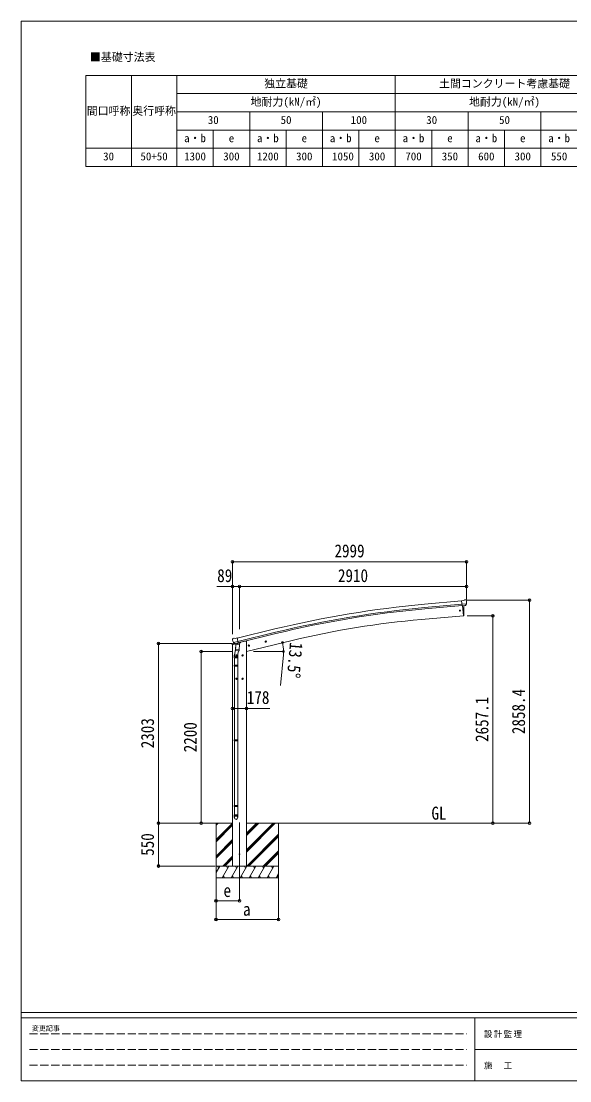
# Model space of a CAD drawing. Units: millimetres at full size, with parts at other scales. Extents: x -9783 to 9892, y -6828 to 6752.
# Drawn here: x -9783 to -2751, y -6828 to 6752 of the extents above; entities that cross this region are included whole.
import ezdxf
from ezdxf.enums import TextEntityAlignment as Align

# ---------------------------------------------------------------- set-up
doc = ezdxf.new("R2010")
doc.units = ezdxf.units.MM
doc.header["$LTSCALE"] = 35
doc.header["$PDMODE"] = 32
doc.header["$PDSIZE"] = 35
doc.linetypes.add('DASHED3', pattern=[4, 3, -1])
for name, color, linetype, lineweight in [('0-0_0', 7, 'Continuous', 9), ('0-1_本体', 4, 'Continuous', 9), ('0-2_部品', 7, 'Continuous', 9), ('0-8_PARTS2', 2, 'Continuous', 9), ('0-A_寸法', 6, 'Continuous', 9), ('1-0_FRAME', 7, 'Continuous', 18), ('F-0_240', 7, 'Continuous', 9)]:
    doc.layers.add(name, color=color, linetype=linetype, lineweight=lineweight)
doc.styles.add('ＭＳ ゴシック', font='')
doc.styles.get('ＭＳ ゴシック').set_extended_font_data('MS Gothic')

msp = doc.modelspace()

# ---------------------------------------------------------------- linework, layer by layer
at = {"layer": '0-0_0', "color": 6}
for p, q in [((-3268.59, -3525.15), (-3268.59, -666.75)), ((-3737.6, -868.05), (-3737.6, -3525.15))]:
    msp.add_line(p, q, dxfattribs=at)
at = {"layer": '0-0_0'}
for p, q in [((-7659.83, -3525.15), (-7074.5, -3525.15)), ((-7285.75, -3736.37), (-7074.5, -3525.13)), ((-7285.75, -3525.15), (-7285.75, -4225.15)), ((-7285.75, -3552.53), (-7258.37, -3525.15)), ((-7285.75, -3538.39), (-7272.51, -3525.15)), ((-6896.5, -3895.91), (-6525.73, -3525.15)), ((-6896.5, -3867.62), (-6554.02, -3525.15)), ((-6896.5, -3881.77), (-6539.88, -3525.15)), ((-6896.5, -3683.78), (-6737.87, -3525.15)), ((-6896.5, -3669.64), (-6752.01, -3525.15)), ((-6896.5, -3655.49), (-6766.15, -3525.15)), ((-6896.5, -3525.15), (-4067.08, -3525.15)), ((-6485.75, -3525.15), (-6485.75, -4225.15)), ((-7285.75, -3750.52), (-7074.5, -3539.27)), ((-7285.75, -3764.66), (-7074.5, -3553.41)), ((-7285.75, -3948.51), (-7074.5, -3737.26)), ((-7285.75, -3962.65), (-7074.5, -3751.4)), ((-7285.75, -3976.79), (-7074.5, -3765.54)), ((-6891.89, -4075.15), (-6485.75, -3669.01)), ((-6877.75, -4075.15), (-6485.75, -3683.15)), ((-6863.6, -4075.15), (-6485.75, -3697.29)), ((-6679.76, -4075.15), (-6485.75, -3881.14)), ((-6665.62, -4075.15), (-6485.75, -3895.28)), ((-6651.47, -4075.15), (-6485.75, -3909.42)), ((-7200.26, -4075.15), (-7074.5, -3949.39)), ((-7186.12, -4075.15), (-7074.5, -3963.53)), ((-7171.97, -4075.15), (-7074.5, -3977.67)), ((-6485.75, -4075.15), (-7285.75, -4075.15)), ((-7285.75, -4158.98), (-7237.35, -4075.15)), ((-7252.35, -4101.13), (-7267.35, -4075.15)), ((-7208.48, -4225.15), (-7121.88, -4075.15)), ((-7193.48, -4199.17), (-7178.48, -4225.15)), ((-7136.88, -4101.13), (-7151.88, -4075.15)), ((-7093.01, -4225.15), (-7006.41, -4075.15)), ((-7078.01, -4199.17), (-7063.01, -4225.15)), ((-7021.41, -4101.13), (-7036.41, -4075.15)), ((-6977.54, -4225.15), (-6890.94, -4075.15)), ((-6962.54, -4199.17), (-6947.54, -4225.15)), ((-6905.94, -4101.13), (-6920.94, -4075.15)), ((-6862.07, -4225.15), (-6775.47, -4075.15)), ((-6847.07, -4199.17), (-6832.07, -4225.15)), ((-6790.47, -4101.13), (-6805.47, -4075.15)), ((-6746.6, -4225.15), (-6660, -4075.15)), ((-6731.6, -4199.17), (-6716.6, -4225.15)), ((-6690, -4075.15), (-6675, -4101.13)), ((-6631.13, -4225.15), (-6544.53, -4075.15)), ((-6616.13, -4199.17), (-6601.13, -4225.15)), ((-6559.53, -4101.13), (-6574.53, -4075.15)), ((-6515.66, -4225.15), (-6485.75, -4173.34)), ((-6500.66, -4199.17), (-6485.66, -4225.15)), ((-7285.75, -4225.15), (-6485.75, -4225.15))]:
    msp.add_line(p, q, dxfattribs=at)
at = {"layer": '0-1_本体'}
for p, q in [((-4615.5, -720.52), (-4138.17, -677.47)), ((-4611.63, -763.51), (-4134.46, -720.47)), ((-4610.12, -780.28), (-4132.94, -737.25)), ((-4125.72, -739.45), (-4114.47, -868.06)), ((-4114.47, -868.06), (-4652.42, -915.12)), ((-7015.03, -1155), (-6532.15, -1037.52)), ((-7004.99, -1196.98), (-6521.91, -1079.68)), ((-7046.53, -1221.88), (-7046.53, -1222.43)), ((-7001.02, -1213.35), (-6517.94, -1096.04)), ((-6972.51, -1207.63), (-6920.5, -1195.15)), ((-6896.5, -1195.15), (-6920.5, -1195.15)), ((-6308.41, -1183.96), (-6896.5, -1325.15)), ((-6896.5, -1195.15), (-6896.5, -4075.15)), ((-7074.5, -4075.15), (-7074.5, -1238.59))]:
    msp.add_line(p, q, dxfattribs=at)
at = {"layer": '0-1_本体', "color": 6}
msp.add_line((-6896.5, -2055.33), (-7074.5, -2055.33), dxfattribs=at)
at = {"layer": '0-1_本体'}
for centre, radius, start, end in [((-3439.45, -13774.55), 13106.9, 95.14794, 103.64794), ((-3439.45, -13774.55), 13063.74, 95.14794, 103.64794), ((-3439.45, -13774.55), 13046.9, 95.14794, 103.64794), ((-3673.82, -12177.77), 11305.08, 94.96591, 103.47643)]:
    msp.add_arc(centre, radius, start, end, dxfattribs=at)
at = {"layer": '0-2_部品'}
for p, q in [((-4111.79, -673.08), (-4138.36, -675.4)), ((-4132.7, -740.07), (-4138.36, -675.4)), ((-4111.79, -673.08), (-4100.07, -666.31)), ((-4085.17, -664.73), (-4098.83, -665.92)), ((-4076.03, -670.48), (-4081.52, -665.88)), ((-4074.97, -672.52), (-4074.85, -673.86)), ((-4075.49, -715.37), (-4134.41, -720.52)), ((-4122.74, -739.19), (-4132.7, -740.07)), ((-4114.67, -865.78), (-4125.72, -739.45)), ((-4089.13, -736.25), (-4096.84, -736.93)), ((-4086.74, -734.85), (-4075.81, -715.92)), ((-4114.43, -868.55), (-4114.67, -865.78)), ((-4111.82, -868.16), (-4114.43, -868.55)), ((-7076.49, -1170.58), (-7076.21, -1171.73)), ((-7072.27, -1162), (-7076.12, -1168.3)), ((-7069.17, -1159.75), (-7055.99, -1156.59)), ((-7062.43, -1210.88), (-7004.93, -1197.08)), ((-7045.58, -1225.79), (-7061.96, -1211.3)), ((-7041.43, -1159.26), (-7054.69, -1156.57)), ((-7041.43, -1159.26), (-7015.5, -1153.04)), ((-7040.51, -1225.89), (-7003.8, -1217.08)), ((-7009.75, -1218.9), (-7010.77, -1233.51)), ((-7003.8, -1217.08), (-7002.27, -1216.71)), ((-7000.72, -1214.61), (-6999.77, -1214.67)), ((-6999.77, -1214.67), (-6986.46, -1229.99)), ((-6995.47, -1219.62), (-6976.34, -1215.02)), ((-6972.51, -1206.42), (-6972.51, -1210.16)), ((-6659, -1201.39), (-6639.56, -1196.72)), ((-6654.45, -1193.61), (-6656.58, -1200.8)), ((-6647.15, -1191.85), (-6654.45, -1193.61)), ((-6646.95, -1208.77), (-6651.62, -1189.33)), ((-6641.98, -1197.3), (-6647.15, -1191.85)), ((-6644.11, -1204.5), (-6641.98, -1197.3)), ((-7077.06, -1239.21), (-7034.04, -1228.88)), ((-7077.06, -1232.31), (-7077.06, -1239.21)), ((-7048.6, -1223.12), (-7074.76, -1229.4)), ((-7033.99, -1275.31), (-7049.9, -1371.49)), ((-7042.87, -1226.36), (-7035.35, -1224.56)), ((-7042.03, -1226.26), (-7040.51, -1225.89)), ((-7038.67, -1226.12), (-7038.72, -1226.86)), ((-7037.96, -1227.9), (-7012.15, -1234.33)), ((-7036.58, -1312.55), (-7035.71, -1300.08)), ((-7036.18, -1313.91), (-7036.19, -1313.91)), ((-7031.05, -1233.24), (-7035.72, -1300.08)), ((-6990.03, -1303.28), (-7035.72, -1300.08)), ((-7034.74, -1314.69), (-6993.04, -1317.6)), ((-6985.36, -1236.44), (-7031.05, -1233.24)), ((-7029.27, -1230.06), (-7029.5, -1233.35)), ((-6998.47, -1317.22), (-7009.2, -1380.81)), ((-6990.04, -1303.27), (-6990.93, -1315.97)), ((-6990.03, -1303.28), (-6985.36, -1236.44)), ((-6986.46, -1229.99), (-6986.9, -1236.33)), ((-6872.94, -1252.75), (-6853.49, -1248.08)), ((-6868.38, -1244.97), (-6870.51, -1252.16)), ((-6861.08, -1243.22), (-6868.38, -1244.97)), ((-6860.88, -1260.14), (-6865.55, -1240.69)), ((-6855.92, -1248.66), (-6861.08, -1243.22)), ((-6858.05, -1255.86), (-6855.92, -1248.66)), ((-7052.05, -1408.65), (-7052.05, -1374.29)), ((-7006.05, -1408.65), (-7052.05, -1408.65)), ((-7050.05, -1408.65), (-7050.05, -1502.65)), ((-7015.5, -1375.39), (-7035.5, -1375.39)), ((-7025.5, -1367.88), (-7032, -1371.64)), ((-7032, -1371.64), (-7032, -1379.14)), ((-7032, -1379.14), (-7025.5, -1382.89)), ((-7025.5, -1385.39), (-7025.5, -1365.39)), ((-7019, -1371.64), (-7025.5, -1367.88)), ((-7008.05, -1408.65), (-7008.05, -1502.65)), ((-7006.05, -1373.99), (-7006.05, -1408.65)), ((-6935.5, -1375.39), (-6955.5, -1375.39)), ((-6945.5, -1367.88), (-6952, -1371.64)), ((-6952, -1371.64), (-6952, -1379.14)), ((-6952, -1379.14), (-6945.5, -1382.89)), ((-6945.5, -1385.39), (-6945.5, -1365.39)), ((-6939, -1371.64), (-6945.5, -1367.88)), ((-7052.05, -1504.65), (-7051.05, -1502.65)), ((-7006.05, -1504.65), (-7052.05, -1504.65)), ((-7006.05, -1512.65), (-7052.05, -1512.65)), ((-7007.05, -1502.65), (-7051.05, -1502.65)), ((-7007.05, -1514.65), (-7051.05, -1514.65)), ((-7050.05, -1514.65), (-7050.05, -2458.83)), ((-7008.05, -1514.65), (-7008.05, -2458.83)), ((-7006.05, -1504.65), (-7007.05, -1502.65)), ((-7006.05, -1512.65), (-7007.05, -1514.65)), ((-7006.05, -1504.65), (-7006.05, -1512.65)), ((-7015.5, -1675.39), (-7035.5, -1675.39)), ((-7025.5, -1667.88), (-7032, -1671.64)), ((-7032, -1671.64), (-7032, -1679.14)), ((-7032, -1679.14), (-7025.5, -1682.89)), ((-7025.5, -1685.39), (-7025.5, -1665.39)), ((-7019, -1671.64), (-7025.5, -1667.88)), ((-6935.5, -1675.39), (-6955.5, -1675.39)), ((-6945.5, -1667.88), (-6952, -1671.64)), ((-6952, -1671.64), (-6952, -1679.14)), ((-6952, -1679.14), (-6945.5, -1682.89)), ((-6945.5, -1685.39), (-6945.5, -1665.39)), ((-6939, -1671.64), (-6945.5, -1667.88)), ((-7052.05, -2460.83), (-7051.05, -2458.83)), ((-7006.05, -2460.83), (-7052.05, -2460.83)), ((-7006.05, -2468.83), (-7052.05, -2468.83)), ((-7007.05, -2458.83), (-7051.05, -2458.83)), ((-7007.05, -2470.83), (-7051.05, -2470.83)), ((-7050.05, -2470.83), (-7050.05, -3299.02)), ((-7008.05, -2470.83), (-7008.05, -3299.02)), ((-7006.05, -2460.83), (-7007.05, -2458.83)), ((-7006.05, -2468.83), (-7007.05, -2470.83)), ((-7006.05, -2460.83), (-7006.05, -2468.83)), ((-7052.05, -3301.02), (-7051.05, -3299.02)), ((-7006.05, -3301.02), (-7052.05, -3301.02)), ((-7006.05, -3309.02), (-7052.05, -3309.02)), ((-7007.05, -3299.02), (-7051.05, -3299.02)), ((-7007.05, -3311.02), (-7051.05, -3311.02)), ((-7050.05, -3311.02), (-7050.05, -3421.02)), ((-7008.05, -3311.02), (-7008.05, -3421.02)), ((-7006.05, -3301.02), (-7007.05, -3299.02)), ((-7006.05, -3309.02), (-7007.05, -3311.02)), ((-7006.05, -3301.02), (-7006.05, -3309.02)), ((-7052.05, -3455.16), (-7052.05, -3421.02)), ((-7006.05, -3421.02), (-7052.05, -3421.02)), ((-7006.05, -3455.16), (-7006.05, -3421.02))]:
    msp.add_line(p, q, dxfattribs=at)
for points in [[(-4122.74, -739.19), (-4122.46, -739.26), (-4097.09, -737.04), (-4096.84, -736.93)], [(-4109.27, -865.33), (-4108.44, -839.7), (-4108.24, -813.21), (-4108.71, -786.72), (-4109.85, -760.25), (-4111.36, -738.29)], [(-4075.42, -714.74), (-4075.71, -715.72), (-4075.81, -715.92)], [(-7062.7, -1210.31), (-7062.12, -1211.15), (-7061.96, -1211.3)], [(-7010.07, -1218.49), (-7010.31, -1218.64), (-7035.07, -1224.58), (-7035.35, -1224.56)], [(-7010.07, -1218.49), (-7000.35, -1216.15), (-7015.5, -1153.04)], [(-6656.58, -1200.8), (-6651.41, -1206.25), (-6644.11, -1204.5)], [(-6870.51, -1252.16), (-6865.35, -1257.61), (-6858.05, -1255.86)], [(-7025.5, -1382.89), (-7019, -1379.14), (-7019, -1371.64)], [(-6945.5, -1382.89), (-6939, -1379.14), (-6939, -1371.64)], [(-7052.05, -1504.65), (-7052.05, -1512.65), (-7051.05, -1514.65)], [(-7025.5, -1682.89), (-7019, -1679.14), (-7019, -1671.64)], [(-6945.5, -1682.89), (-6939, -1679.14), (-6939, -1671.64)], [(-7052.05, -2460.83), (-7052.05, -2468.83), (-7051.05, -2470.83)], [(-7052.05, -3301.02), (-7052.05, -3309.02), (-7051.05, -3311.02)]]:
    msp.add_lwpolyline(points, dxfattribs=at)
for centre, radius in [((-4160.5, -800.91), 6.5), ((-6649.28, -1199.05), 8.5), ((-6649.28, -1199.05), 7.7), ((-6649.28, -1199.05), 6.5), ((-6863.21, -1250.41), 8.5), ((-6863.21, -1250.41), 7.7), ((-6863.21, -1250.41), 6.5), ((-7025.5, -1375.39), 8.5), ((-7025.5, -1375.39), 7.7), ((-7025.5, -1375.39), 6.5), ((-6945.5, -1375.39), 8.5), ((-6945.5, -1375.39), 7.7), ((-6945.5, -1375.39), 6.5), ((-7025.5, -1675.39), 8.5), ((-7025.5, -1675.39), 7.7), ((-7025.5, -1675.39), 6.5), ((-6945.5, -1675.39), 8.5), ((-6945.5, -1675.39), 7.7), ((-6945.5, -1675.39), 6.5)]:
    msp.add_circle(centre, radius, dxfattribs=at)
at = {"layer": '0-2_部品', "color": 4}
msp.add_circle((-6985.5, -3925.15), 4.5, dxfattribs=at)
at = {"layer": '0-2_部品'}
for centre, radius, start, end in [((-4098.57, -668.91), 3, 95, 120), ((-4084.73, -669.71), 5, 50.00648, 94.99352), ((-4276.48, -691.5), 202.4, 353.4085, 5), ((-4112.26, -865.2), 3, 278.50322, 357.46219), ((-6879.41, -1124.48), 202.4, 193.5, 205.09125), ((-7068, -1164.61), 5, 103.5, 148.5), ((-7055.29, -1159.51), 3, 78.5, 103.5), ((-7009.15, -1218.98), 0.604, 100.59842, 172.20595), ((-7002.39, -1216.22), 0.5, 283.5, 318.76246), ((-6977.51, -1210.16), 5, 283.5, 0), ((-7074.06, -1232.31), 3, 103.5, 180), ((-7042.15, -1225.77), 0.5, 248.23754, 283.5), ((-7039.17, -1226.08), 0.5, 356, 103.5), ((-7037.72, -1226.93), 1, 176, 256), ((-7034.64, -1312.72), 1.95, 175.04017, 217.47766), ((-7034.6, -1312.69), 2, 217.40962, 266), ((-7011.8, -1233.36), 1.03, 250.03897, 351.96569), ((-6992.9, -1315.61), 2, 266, 349.46843), ((-7022.05, -1374.29), 30, 177.45142, 180)]:
    msp.add_arc(centre, radius, start, end, dxfattribs=at)
for centre, major_axis, ratio, start_param, end_param in [((-4070.64, -668.48), (-15.35, 3.44), 0.101033, 5.97514262, 5.97537366), ((-4077.96, -672.78), (2.71, -1.31), 0.997474, 0.53665673, 1.32256522), ((-4089.4, -733.26), (1.62, -2.54), 0.997631, 5.80419048, 5.89294842), ((-4089.47, -733.15), (-3.5, 2.17), 0.650902, 2.11455212, 2.18736272), ((-4089.34, -733.35), (1.62, -2.54), 0.997631, 5.96575902, 6.76218013), ((-7073.57, -1169.86), (-1.57, -2.57), 0.99628, 4.71238898, 5.49965061), ((-7043.59, -1223.54), (-0.73, -2.92), 0.997631, 5.80419048, 6.60061159), ((-7043.54, -1223.31), (2.63, 3.16), 0.650902, 4.09582259, 4.16863319), ((-7043.57, -1223.44), (-0.73, -2.92), 0.997631, 0.39023689, 0.47899483), ((-7029.05, -1373.99), (23, 0), 0.996195, 2.55602575, 6.56630284), ((-7029.05, -1373.99), (21, 0), 0.996195, 2.93491471, 5.95123941), ((-7029.05, -3453.42), (-23, 0), 0.996195, 3.14159265, 6.28318531), ((-7029.05, -3455.16), (-23, 0), 0.996195, 3.14159265, 6.28318531), ((-7029.05, -3455.16), (0, -23.43), 0.981806, 4.71238898, 7.85398163)]:
    msp.add_ellipse(centre, major_axis=major_axis, ratio=ratio, start_param=start_param, end_param=end_param, dxfattribs=at)
msp.add_ellipse((-7029.05, -3455.16), major_axis=(21, 0), ratio=0.996195, dxfattribs=at)
at = {"layer": '0-8_PARTS2'}
msp.add_line((-6985.5, -3515.94), (-6985.5, -4275.15), dxfattribs=at)
at = {"layer": '0-A_寸法'}
for p, q in [((-7074.5, -176.79), (-4075.5, -176.79)), ((-7074.5, -493.41), (-7074.5, -1105.63)), ((-7074.5, -493.41), (-6985.5, -493.41)), ((-6985.5, -493.41), (-6985.5, -1041.26)), ((-6985.5, -493.41), (-4075.5, -493.41)), ((-3268.59, -666.75), (-4066.43, -666.75)), ((-3737.6, -868.05), (-4066.43, -868.05)), ((-8024.07, -3525.15), (-8024.07, -1222.15)), ((-8024.07, -1222.15), (-7078.99, -1222.15)), ((-7476.1, -3525.15), (-7476.1, -1325.15)), ((-7476.1, -1325.15), (-7078.99, -1325.15)), ((-6807, -1325.15), (-6420.14, -1325.15)), ((-6423, -1367.61), (-6457.36, -1760.11)), ((-6896.5, -2055.33), (-6596.5, -2055.33)), ((-8024.07, -3525.15), (-7295.96, -3525.15)), ((-8024.07, -4075.15), (-8024.07, -3525.15)), ((-3737.6, -3525.15), (-4066.43, -3525.15)), ((-3268.59, -3525.15), (-3737.6, -3525.15)), ((-8024.07, -4075.15), (-7295.96, -4075.15)), ((-7285.75, -4761.51), (-7285.75, -4232.57)), ((-7285.75, -4521.53), (-7285.75, -4232.57)), ((-6985.5, -4521.53), (-6985.5, -4232.57)), ((-6485.75, -4761.51), (-6485.75, -4232.57)), ((-6985.5, -4521.53), (-7285.75, -4521.53)), ((-7285.75, -4761.51), (-6485.75, -4761.51))]:
    msp.add_line(p, q, dxfattribs=at)
for points in [[(-7074.5, -176.79), (-7074.5, -493.41), (-7274.5, -493.41)], [(-4075.5, -176.79), (-4075.5, -493.41), (-4075.5, -660.97)]]:
    msp.add_lwpolyline(points, dxfattribs=at)
for centre in [(-6434.6, -1211.49), (-6421.14, -1325.15)]:
    msp.add_circle(centre, 10.62, dxfattribs=at)
for start, end in [(0, 13.5), (354.99678, 0)]:
    msp.add_arc((-6908, -1325.15), 486.86, start, end, dxfattribs=at)
for p in [(-7074.5, -176.79), (-4075.5, -176.79), (-7074.5, -493.41), (-6985.5, -493.41), (-4075.5, -493.41), (-3268.59, -666.75), (-3737.6, -868.05), (-8024.07, -1222.15), (-7476.1, -1325.15), (-7074.5, -2055.33), (-6896.5, -2055.33), (-8024.07, -3525.15), (-7476.1, -3525.15), (-3737.6, -3525.15), (-3268.59, -3525.15), (-8024.07, -4075.15), (-7285.75, -4521.53), (-6985.5, -4521.53), (-7285.75, -4761.51), (-6485.75, -4761.51)]:
    msp.add_point(p, dxfattribs=at)
at = {"layer": '1-0_FRAME'}
for p, q in [((-8954.37, 6057.12), (-2187.7, 6057.12)), ((-8954.37, 6057.12), (-8954.37, 4890.45)), ((-8371.03, 6057.12), (-8371.03, 4890.45)), ((-4987.7, 6057.12), (-4987.7, 4890.45)), ((-7787.7, 5823.78), (-2187.7, 5823.78)), ((-7787.7, 5590.45), (-2187.7, 5590.45)), ((-4054.37, 5590.45), (-4054.37, 4890.45)), ((-7787.7, 5357.12), (-2187.7, 5357.12)), ((-3587.7, 5357.12), (-3587.7, 4890.45))]:
    msp.add_line(p, q, dxfattribs=at)
for points in [[(-7787.7, 6057.12), (-7787.7, 5823.78), (-7787.7, 5123.78), (-7787.7, 4890.45)], [(-6854.37, 5590.45), (-6854.37, 5357.12), (-6854.37, 4890.45)], [(-5921.03, 5590.45), (-5921.03, 5357.12), (-5921.03, 4890.45)], [(-3121.03, 5590.45), (-3121.03, 5123.78), (-3121.03, 4890.45)], [(-7321.03, 5357.12), (-7321.03, 5123.78), (-7321.03, 4890.45)], [(-6387.7, 5357.12), (-6387.7, 5123.78), (-6387.7, 4890.45)], [(-5454.37, 5357.12), (-5454.37, 5123.78), (-5454.37, 4890.45)], [(-4521.03, 5357.12), (-4521.03, 5123.78), (-4521.03, 4890.45)], [(-8954.37, 5123.78), (-7787.7, 5123.78), (-2187.7, 5123.78)], [(-8954.37, 4890.45), (-8371.03, 4890.45), (-4987.7, 4890.45), (-3121.03, 4890.45), (-2187.7, 4890.45)]]:
    msp.add_lwpolyline(points, dxfattribs=at)
at = {"layer": 'F-0_240', "color": 5}
for p, q in [((-9783.03, 6751.9), (-9783.03, -6828.1)), ((-9783.03, 6751.9), (9396.97, 6751.9)), ((-9783.03, -5953.1), (9396.97, -5953.1)), ((-9783.03, -6023.1), (6285.75, -6023.1)), ((-3969.25, -6023.1), (-3969.25, -6828.1)), ((-3969.25, -6425.6), (3205.75, -6425.6)), ((-9783.03, -6828.1), (9396.97, -6828.1))]:
    msp.add_line(p, q, dxfattribs=at)
at = {"layer": 'F-0_240', "color": 4, "linetype": 'DASHED3'}
for p, q in [((-9678.03, -6224.35), (-4074.25, -6224.35)), ((-9678.03, -6425.6), (-4074.25, -6425.6)), ((-9678.03, -6626.85), (-4074.25, -6626.85))]:
    msp.add_line(p, q, dxfattribs=at)

# ---------------------------------------------------------------- texts
at = {"layer": '0-0_0', "style": 'ＭＳ ゴシック', "width": 0.85}
msp.add_text('GL', height=166.8, dxfattribs=at).set_placement((-4524.45, -3531.33), align=Align.BOTTOM_LEFT)
at = {"layer": '0-A_寸法', "color": 7, "style": 'ＭＳ ゴシック', "width": 0.85}
for s, p in [('2999', (-5767.5, -169.79)), ('2910', (-5723, -486.41)), ('89', (-7270.75, -486.41)), ('178', (-6890.87, -2048.33)), ('e', (-7189.87, -4522.16)), ('a', (-6939.87, -4762.14))]:
    msp.add_text(s, height=166.8, dxfattribs=at).set_placement(p, align=Align.BOTTOM_LEFT)
for s, rotation, p in [('13.5°', 264.997, (-6387.65, -1200.3)), ('2858.4', 90, (-3275.59, -2384.7)), ('2657.1', 90, (-3744.6, -2485.35)), ('2303', 90, (-8031.07, -2566.15)), ('2200', 90, (-7483.1, -2617.65)), ('550', 90, (-8031.07, -3944.52))]:
    msp.add_text(s, height=166.8, rotation=rotation, dxfattribs=at).set_placement(p, align=Align.BOTTOM_LEFT)
at = {"layer": '1-0_FRAME', "style": 'ＭＳ ゴシック'}
for s, p in [('■基礎寸法表', (-8901.52, 6210.46)), ('独立基礎', (-6667.7, 5870.45)), ('土間コンクリート考慮基礎', (-4427.7, 5870.45)), ('地耐力(kN/㎡)', (-6842.7, 5637.12)), ('地耐力(kN/㎡)', (-4042.7, 5637.12)), ('間口呼称', (-8942.7, 5520.45)), ('奥行呼称', (-8359.37, 5520.45)), ('30', (-7391.03, 5403.78)), ('50', (-6457.7, 5403.78)), ('100', (-5559.37, 5403.78)), ('30', (-4591.03, 5403.78)), ('50', (-3657.7, 5403.78)), ('a・b', (-7694.37, 5170.45)), ('a・b', (-6761.03, 5170.45)), ('a・b', (-5827.7, 5170.45)), ('a・b', (-4894.37, 5170.45)), ('a・b', (-3961.03, 5170.45)), ('a・b', (-3027.7, 5170.45)), ('e', (-7122.7, 5170.45)), ('e', (-6189.37, 5170.45)), ('e', (-5256.03, 5170.45)), ('e', (-4322.7, 5170.45)), ('e', (-3389.37, 5170.45)), ('30', (-8732.7, 4937.12)), ('50+50', (-8254.37, 4937.12)), ('1300', (-7694.37, 4937.12)), ('300', (-7192.7, 4937.12)), ('1200', (-6761.03, 4937.12)), ('300', (-6259.37, 4937.12)), ('1050', (-5798.53, 4937.12)), ('300', (-5326.03, 4937.12)), ('700', (-4859.37, 4937.12)), ('350', (-4392.7, 4937.12)), ('600', (-3926.03, 4937.12)), ('300', (-3459.37, 4937.12)), ('550', (-2992.7, 4937.12))]:
    msp.add_text(s, height=102.6, dxfattribs=at).set_placement(p, align=Align.BOTTOM_LEFT)
at = {"layer": 'F-0_240', "style": 'ＭＳ ゴシック'}
msp.add_text('変更記事', height=64.15, dxfattribs=at).set_placement((-9646.27, -6206.85), align=Align.BOTTOM_LEFT)
at = {"layer": 'F-0_240', "char_height": 76.98, "attachment_point": 7, "style": 'ＭＳ ゴシック'}
for s, insert in [('\\T1.17;設計監理', (-3851.04, -6276.85)), ('\\T1.17;施\u3000工', (-3851.04, -6679.35))]:
    msp.add_mtext(s, dxfattribs=dict(at, insert=insert))

doc.saveas('drawing.dxf')
